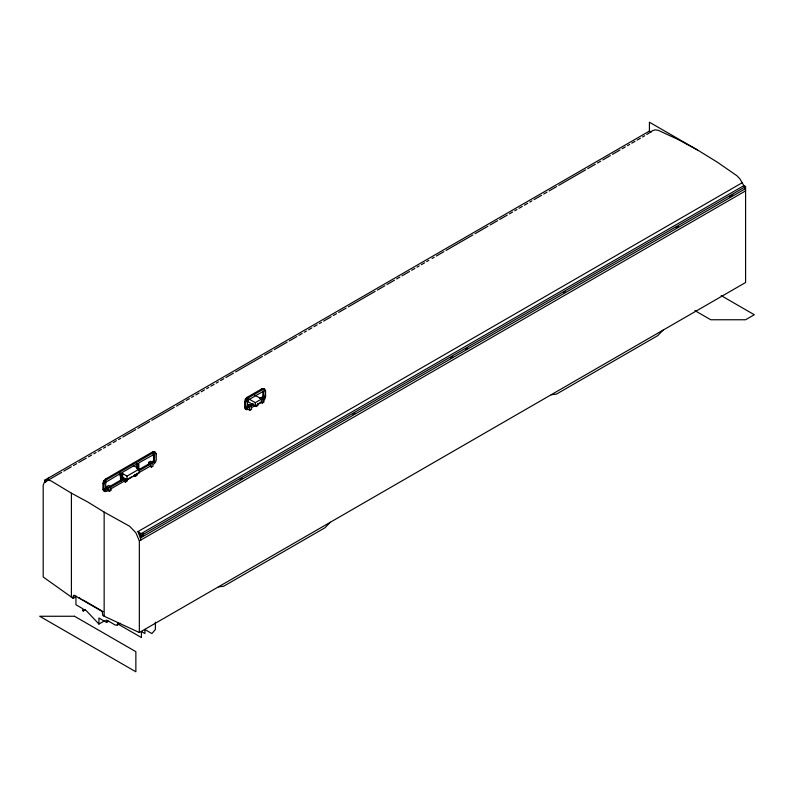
<?xml version="1.0" encoding="UTF-8"?>
<svg xmlns="http://www.w3.org/2000/svg" width="794" height="794" viewBox="0 0 794 794"><rect width="100%" height="100%" fill="white"/><g stroke="black" fill="none" stroke-linecap="round" stroke-linejoin="round"><path stroke-width="1.19" d="M106.475 488.518L106.942 486.504L108.689 485.491L110.426 486.504L111.12 490.335L109.383 491.337L107.815 490.434M122.504 479.268L122.971 477.244M148.23 465.294L148.925 462.257L150.671 461.254L152.408 462.257L153.113 466.098L151.366 467.1L149.798 466.197M246.974 407.401L247.44 405.387L249.187 404.374L250.924 405.387L251.629 409.218L249.882 410.22L248.314 409.317M108.341 488.509L106.426 489.62L105.374 489.015L107.289 487.913L108.341 488.509L108.341 490.325L106.426 491.426L103.647 491L102.942 489.422L102.942 483.397L103.647 480.995L105.374 479.169L152.766 451.816L154.483 451.647L156.249 453.821L156.249 459.845L155.535 462.247L153.808 464.073M104.699 491.605L103.984 490.017L103.984 484.003L104.699 481.591L106.426 479.774L153.808 452.421L155.535 452.243M110.078 487.506L121.581 480.866L121.581 472.837L105.81 482.236L105.552 489.114L106.426 489.62M153.808 462.257L152.766 461.661L153.629 460.153L153.381 453.563L154.681 454.734L154.423 461.612L138.821 470.911L138.821 462.882L154.423 454.168M247.093 409.009L248.135 409.605L245.366 409.178L244.651 407.6L244.651 401.575L245.366 399.174L247.093 397.347L262.08 388.703L263.797 388.534L265.563 390.717L265.563 396.732L264.849 399.144L263.122 400.96M246.418 409.783L245.703 408.205L245.703 402.181L246.418 399.779L248.135 397.953L263.122 389.308L264.849 389.129M253.494 404.712L247.52 407.858L247.52 400.414L263.737 391.055L263.995 397.645L263.122 399.154L262.08 398.548M262.695 397.893L262.943 391.015L263.995 391.621M75.936 597.912L75.936 604.75L82.904 608.78L82.556 610.586L83.251 610.993L83.946 609.385L86.387 610.784L98.932 624.064L105.294 620.392M139.347 632.51L139.347 540.903L135.883 532.814L129.68 526.283L104.153 512.09L87.777 502.007L71.41 493.183L50.935 480.817L48.245 480.251L45.963 480.896L44.216 482.623L43.184 485.382L43.184 576.99L73.147 598.319L73.554 595.401L74.537 595.5L101.374 610.993L102.357 612.035L102.763 615.419L104.153 616.223L139.347 632.51L745.586 282.505L745.586 186.59L743.899 185.607L139.397 534.62L141.094 535.593L745.586 186.59M108.718 621.236L106.595 622.456L106.595 620.045L115.309 625.067L117.165 625.067L118.098 623.221M330.274 522.283L325.054 527.712L223.66 586.25L218.439 586.855M663.02 330.175L657.789 335.604L556.396 394.142L551.175 394.747M46.092 481.551L48.047 479.695L46.965 479.328L48.414 478.057M646.822 134.523L652.549 130.682L655.11 129.879L658.137 130.256L677.778 139.347L697.509 149.977L717.24 162.125L736.882 175.712L739.899 178.839L744.425 186.719M651.12 132.042L649.423 131.07L44.93 480.072L44.93 482.087L45.685 482.524M48.762 479.804L61.644 472.37M63.798 471.13L71.311 466.793M73.455 465.552L76.681 463.686M78.824 462.445L86.338 458.108M88.491 456.868L91.707 455.012M93.861 453.771L96.005 452.53M98.158 451.29L101.374 449.434M103.518 448.193L105.671 446.953M107.815 445.712L111.041 443.856M113.185 442.615L116.41 440.749M118.554 439.519L120.698 438.278M122.852 437.037L135.734 429.594M137.878 428.353L149.689 421.535M151.843 420.294L174.382 407.282M176.536 406.042L184.049 401.704M186.193 400.464L189.419 398.598M191.562 397.357L193.716 396.117M195.86 394.876L199.086 393.02M201.229 391.779L204.455 389.923M206.599 388.683L208.743 387.442M210.896 386.202L214.112 384.346M216.266 383.105L218.41 381.864M220.553 380.624L223.779 378.768M225.923 377.527L233.446 373.18M235.59 371.949L262.427 356.446M264.581 355.206L272.094 350.869M274.238 349.628L287.13 342.184M289.274 340.954L296.787 336.606M298.941 335.366L302.157 333.51M304.31 332.269L306.454 331.029M308.598 329.788L311.824 327.932M313.967 326.691L317.193 324.835M319.337 323.595L321.491 322.354M323.634 321.113L331.148 316.776M333.301 315.536L336.517 313.67M338.661 312.429L346.184 308.092M348.328 306.851L375.175 291.358M377.319 290.118L384.832 285.78M386.986 284.54L394.499 280.203M396.643 278.962L399.868 277.096M402.012 275.855L409.525 271.518M411.679 270.278L414.895 268.422M417.048 267.181L419.192 265.94M421.346 264.7L424.562 262.844M426.706 261.603L428.859 260.363M432.075 258.507L434.229 257.266M436.372 256.025L443.886 251.688M446.039 250.447L472.877 234.945M475.03 233.704L487.913 226.27M490.057 225.03L497.57 220.692M499.724 219.452L507.237 215.105M509.381 213.874L512.606 212.008M514.75 210.767L516.904 209.527M519.048 208.286L522.273 206.43M524.417 205.189L527.643 203.333M529.787 202.093L531.93 200.852M534.084 199.612L541.597 195.274M543.741 194.034L546.967 192.168M549.111 190.937L556.634 186.59M558.778 185.349L585.615 169.856M587.768 168.616L595.282 164.279M597.425 163.038L600.651 161.182M602.795 159.941L610.318 155.594M612.462 154.354L619.975 150.016M622.129 148.776L625.344 146.92M627.498 145.679L629.642 144.439M631.786 143.198L635.011 141.342M637.155 140.101L640.381 138.245M642.525 137.005L644.678 135.764M121.998 473.264L126.98 476.142L139.347 468.996L139.347 472.827L126.98 479.963L120.013 475.943L120.013 473.075M110.078 486.295L120.529 480.261L121.581 480.866M123.596 478.494L121.581 479.665L122.623 480.261L124.648 479.1M138.851 469.691L149.55 463.507M250.438 405.268L253.157 403.699M249.256 399.193L255.281 402.667L261.554 399.045L261.554 402.27L255.281 405.893L248.314 401.863L248.314 398.648M106.942 486.504L108.689 487.506L110.426 486.504M148.925 462.257L150.671 463.269L152.408 462.257M247.44 405.387L249.187 406.389L250.924 405.387M263.737 398.499L261.554 397.238L259.807 398.241L261.554 399.253L263.3 398.241L263.995 402.082L262.248 403.084L260.68 402.181M255.628 405.099L254.586 405.694L256.154 406.607L257.891 405.595L257.544 403.68M110.455 489.104L131.606 476.896M133.72 475.675L150.632 465.899M251.351 407.759L255.628 405.287M258.844 403.431L260.978 402.191M123.844 481.184L125.412 482.087L127.149 481.085L126.802 479.169M133.769 475.447L135.337 476.35L137.084 475.348L136.737 473.432M742.469 182.6L137.967 531.613L141.094 539.9M143.545 535.305L140.33 537.161L141.094 537.607L745.586 188.595L744.832 188.158L745.586 190.897L139.347 540.903M240.185 479.516L242.329 478.276M352.923 414.418L355.067 413.178M450.635 358.015L452.779 356.774M465.661 349.33L467.805 348.09M563.373 292.917L565.517 291.686M676.111 227.828L678.255 226.588M729.795 196.833L733.021 194.977M73.147 596.304L74.894 595.302M73.147 598.319L76.631 596.304M83.251 610.993L85.375 609.762M117.165 625.067L120.341 623.23M48.047 479.695L44.93 480.072L46.618 481.045M247.093 407.193L246.477 407.253L247.52 407.858M144.577 533.578L141.203 533.737L137.967 531.613L141.094 535.593L141.094 537.607M697.509 149.977L649.423 122.216L649.423 131.07M721.18 295.606L754.3 314.732L745.586 319.754L710.749 319.754L694.889 310.603M262.08 388.703L263.122 389.308M264.511 390.112L265.563 390.717M264.511 396.137L265.563 396.732M262.943 397.04L263.995 397.645M254.586 395.025L261.554 399.045M247.093 397.347L248.135 397.953M245.366 399.174L246.418 399.779M246.219 400.672L247.271 401.278M244.651 401.575L245.703 402.181M246.219 406.697L248.135 407.798M244.651 407.6L245.703 408.205M152.766 451.816L153.808 452.421M155.197 453.225L156.249 453.821M152.766 453.622L154.681 454.734M153.629 460.153L154.681 460.748M153.381 461.006L154.423 461.612M133.372 465.552L139.347 468.996M105.374 479.169L106.426 479.774M103.647 480.995L105.81 482.236M102.942 483.397L103.984 484.003M104.758 489.074L105.81 489.68M102.942 489.422L103.984 490.017M105.374 490.821L106.426 491.426M78.745 597.525L80.859 598.745M82.983 599.966L103.071 611.569M117.988 624.044L141.441 637.582L141.441 631.548L144.925 633.562L144.925 629.533L151.892 633.562L155.376 629.533L155.376 622.188M106.595 622.456L98.932 618.03L98.932 624.064M261.554 399.253L262.248 403.084M249.187 406.389L249.882 410.22M150.671 463.269L151.366 467.1M134.99 474.435L135.337 476.35M124.718 478.256L125.412 482.087M108.689 487.506L109.383 491.337M255.281 402.667L255.281 405.893M137.779 469.224L137.779 463.478L122.623 472.232L122.623 480.261M136.737 462.882L136.737 468.619M126.98 476.142L126.98 479.963M120.529 473.383L120.529 480.261M104.153 512.09L104.153 616.223M71.41 493.183L71.41 597.316M74.537 616.263L39.7 616.263L135.863 671.784L135.863 651.666L74.537 616.263"/></g></svg>
